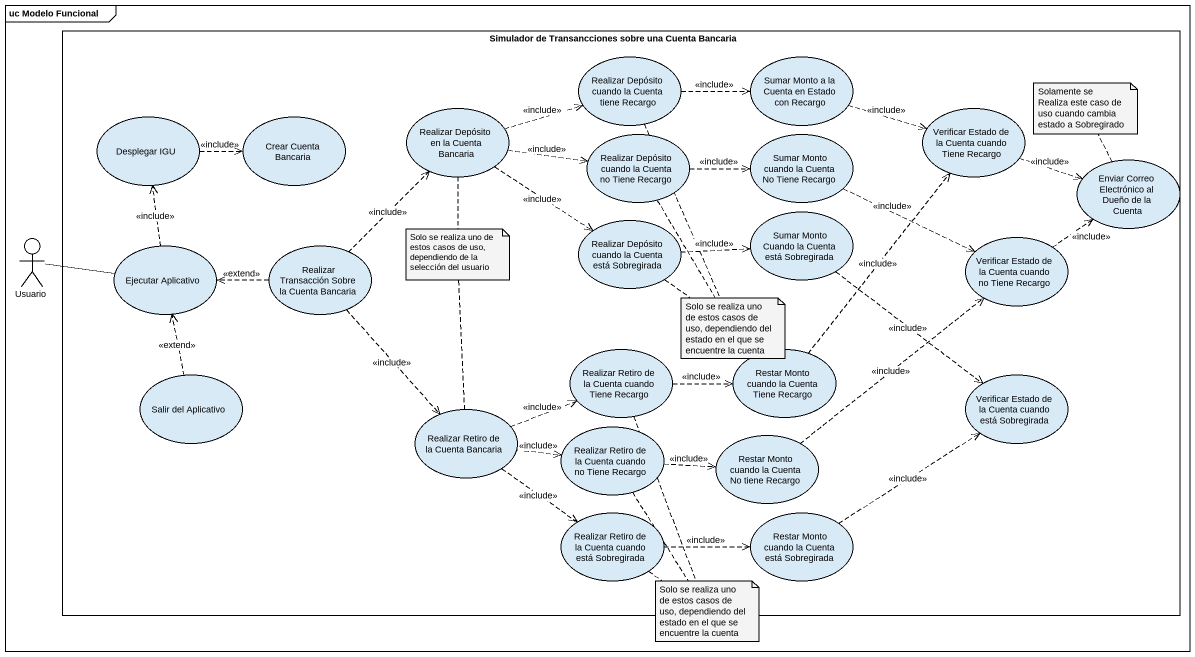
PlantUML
@startuml
mainframe uc Modelo Funcional
rectangle "Simulador de Transancciones sobre una Cuenta Bancaria" as Simulador_de_Transancciones {
  usecase "Realizar Depósito cuando la Cuenta tiene Recargo" as Realizar_Depósito_cuando_la
  usecase "Sumar Monto a la Cuenta en Estado con Recargo" as Sumar_Monto_a_la_Cuenta_en
  usecase "Desplegar IGU" as Desplegar_IGU
  usecase "Crear Cuenta Bancaria" as Crear_Cuenta_Bancaria
  usecase "Realizar Depósito en la Cuenta Bancaria" as Realizar_Depósito_en_la
  usecase "Verificar Estado de la Cuenta cuando Tiene Recargo" as Verificar_Estado_de_la
  usecase "Realizar Depósito cuando la Cuenta no Tiene Recargo" as Realizar_Depósito_cuando_la_2
  usecase "Sumar Monto cuando la Cuenta No Tiene Recargo" as Sumar_Monto_cuando_la
  usecase "Enviar Correo Electrónico al Dueño de la Cuenta" as Enviar_Correo_Electrónico
  usecase "Realizar Depósito cuando la Cuenta está Sobregirada" as Realizar_Depósito_cuando_la_3
  usecase "Sumar Monto Cuando la Cuenta está Sobregirada" as Sumar_Monto_Cuando_la
  usecase "Verificar Estado de la Cuenta cuando no Tiene Recargo" as Verificar_Estado_de_la_2
  usecase "Ejecutar Aplicativo" as Ejecutar_Aplicativo
  usecase "Realizar Transacción Sobre la Cuenta Bancaria" as Realizar_Transacción_Sobre
  usecase "Realizar Retiro de la Cuenta cuando Tiene Recargo" as Realizar_Retiro_de_la
  usecase "Restar Monto cuando la Cuenta Tiene Recargo" as Restar_Monto_cuando_la
  usecase "Salir del Aplicativo" as Salir_del_Aplicativo
  usecase "Verificar Estado de la Cuenta cuando está Sobregirada" as Verificar_Estado_de_la_3
  usecase "Realizar Retiro de la Cuenta Bancaria" as Realizar_Retiro_de_la_2
  usecase "Realizar Retiro de la Cuenta cuando no Tiene Recargo" as Realizar_Retiro_de_la_3
  usecase "Restar Monto cuando la Cuenta No tiene Recargo" as Restar_Monto_cuando_la_2
  usecase "Realizar Retiro de la Cuenta cuando está Sobregirada" as Realizar_Retiro_de_la_4
  usecase "Restar Monto cuando la Cuenta está Sobregirada" as Restar_Monto_cuando_la_3
}
actor Usuario
Realizar_Depósito_cuando_la .right.> Sumar_Monto_a_la_Cuenta_en : <<include>>
Sumar_Monto_a_la_Cuenta_en .right.> Verificar_Estado_de_la : <<include>>
Desplegar_IGU .right.> Crear_Cuenta_Bancaria : <<include>>
Realizar_Depósito_en_la .right.> Realizar_Depósito_cuando_la : <<include>>
Realizar_Depósito_en_la .right.> Realizar_Depósito_cuando_la_2 : <<include>>
Realizar_Depósito_en_la ..> Realizar_Depósito_cuando_la_3 : <<include>>
Verificar_Estado_de_la .right.> Enviar_Correo_Electrónico : <<include>>
Realizar_Depósito_cuando_la_2 .right.> Sumar_Monto_cuando_la : <<include>>
Sumar_Monto_cuando_la .right.> Verificar_Estado_de_la_2 : <<include>>
Usuario -right- Ejecutar_Aplicativo
Realizar_Depósito_cuando_la_3 .right.> Sumar_Monto_Cuando_la : <<include>>
Sumar_Monto_Cuando_la ..> Verificar_Estado_de_la_3 : <<include>>
Verificar_Estado_de_la_2 .up.> Enviar_Correo_Electrónico : <<include>>
Ejecutar_Aplicativo .up.> Desplegar_IGU : <<include>>
Realizar_Transacción_Sobre .up.> Realizar_Depósito_en_la : <<include>>
Realizar_Transacción_Sobre .left.> Ejecutar_Aplicativo : <<extend>>
Realizar_Transacción_Sobre ..> Realizar_Retiro_de_la_2 : <<include>>
Realizar_Retiro_de_la .right.> Restar_Monto_cuando_la : <<include>>
Restar_Monto_cuando_la .up.> Verificar_Estado_de_la : <<include>>
Salir_del_Aplicativo .up.> Ejecutar_Aplicativo : <<extend>>
Realizar_Retiro_de_la_2 .right.> Realizar_Retiro_de_la : <<include>>
Realizar_Retiro_de_la_2 .right.> Realizar_Retiro_de_la_3 : <<include>>
Realizar_Retiro_de_la_2 ..> Realizar_Retiro_de_la_4 : <<include>>
Realizar_Retiro_de_la_3 .right.> Restar_Monto_cuando_la_2 : <<include>>
Restar_Monto_cuando_la_2 .up.> Verificar_Estado_de_la_2 : <<include>>
Realizar_Retiro_de_la_4 .right.> Restar_Monto_cuando_la_3 : <<include>>
Restar_Monto_cuando_la_3 .up.> Verificar_Estado_de_la_3 : <<include>>
note top of Enviar_Correo_Electrónico : Solamente se Realiza este caso de uso cuando cambia estado a Sobregirado
note as N2
  Solo se realiza uno de estos casos de uso, dependiendo de la selección del usuario
end note
N2 .. Realizar_Depósito_en_la
N2 .. Realizar_Retiro_de_la_2
note as N3
  Solo se realiza uno de estos casos de uso, dependiendo del estado en el que se encuentre la cuenta
end note
N3 .. Realizar_Depósito_cuando_la
N3 .. Realizar_Depósito_cuando_la_2
N3 .. Realizar_Depósito_cuando_la_3
note as N4
  Solo se realiza uno de estos casos de uso, dependiendo del estado en el que se encuentre la cuenta
end note
N4 .. Realizar_Retiro_de_la
N4 .. Realizar_Retiro_de_la_3
N4 .. Realizar_Retiro_de_la_4
@enduml
